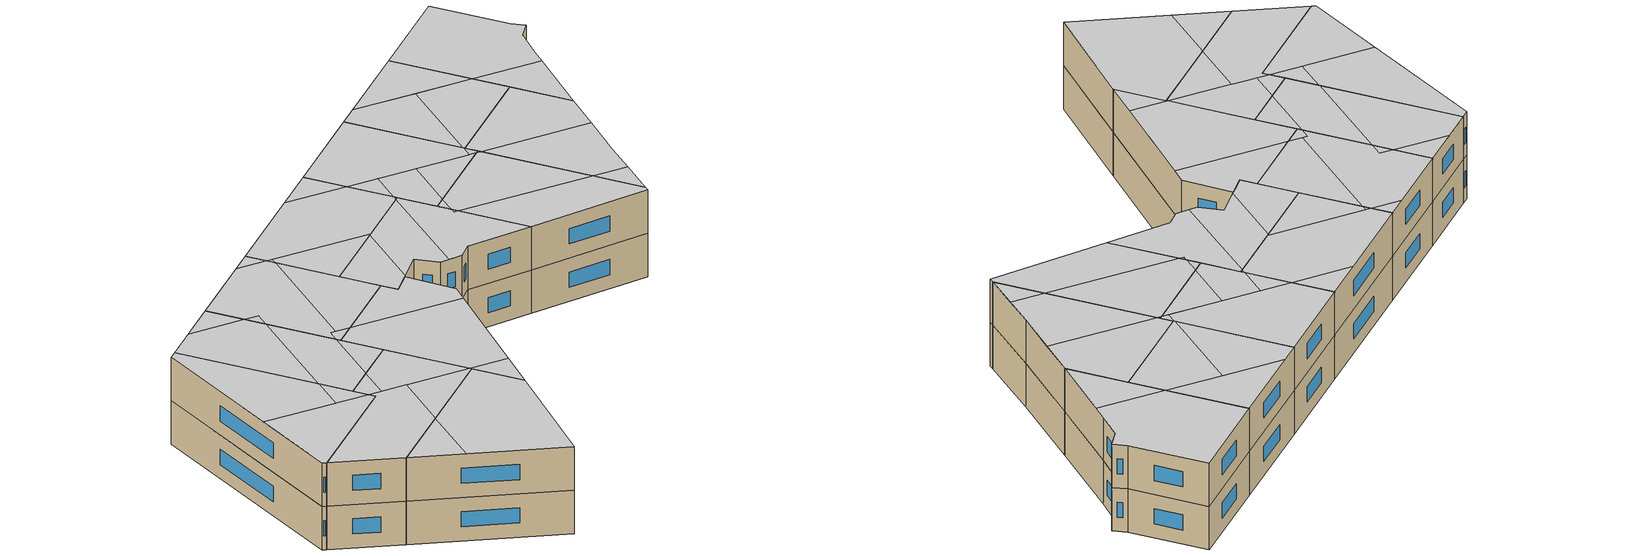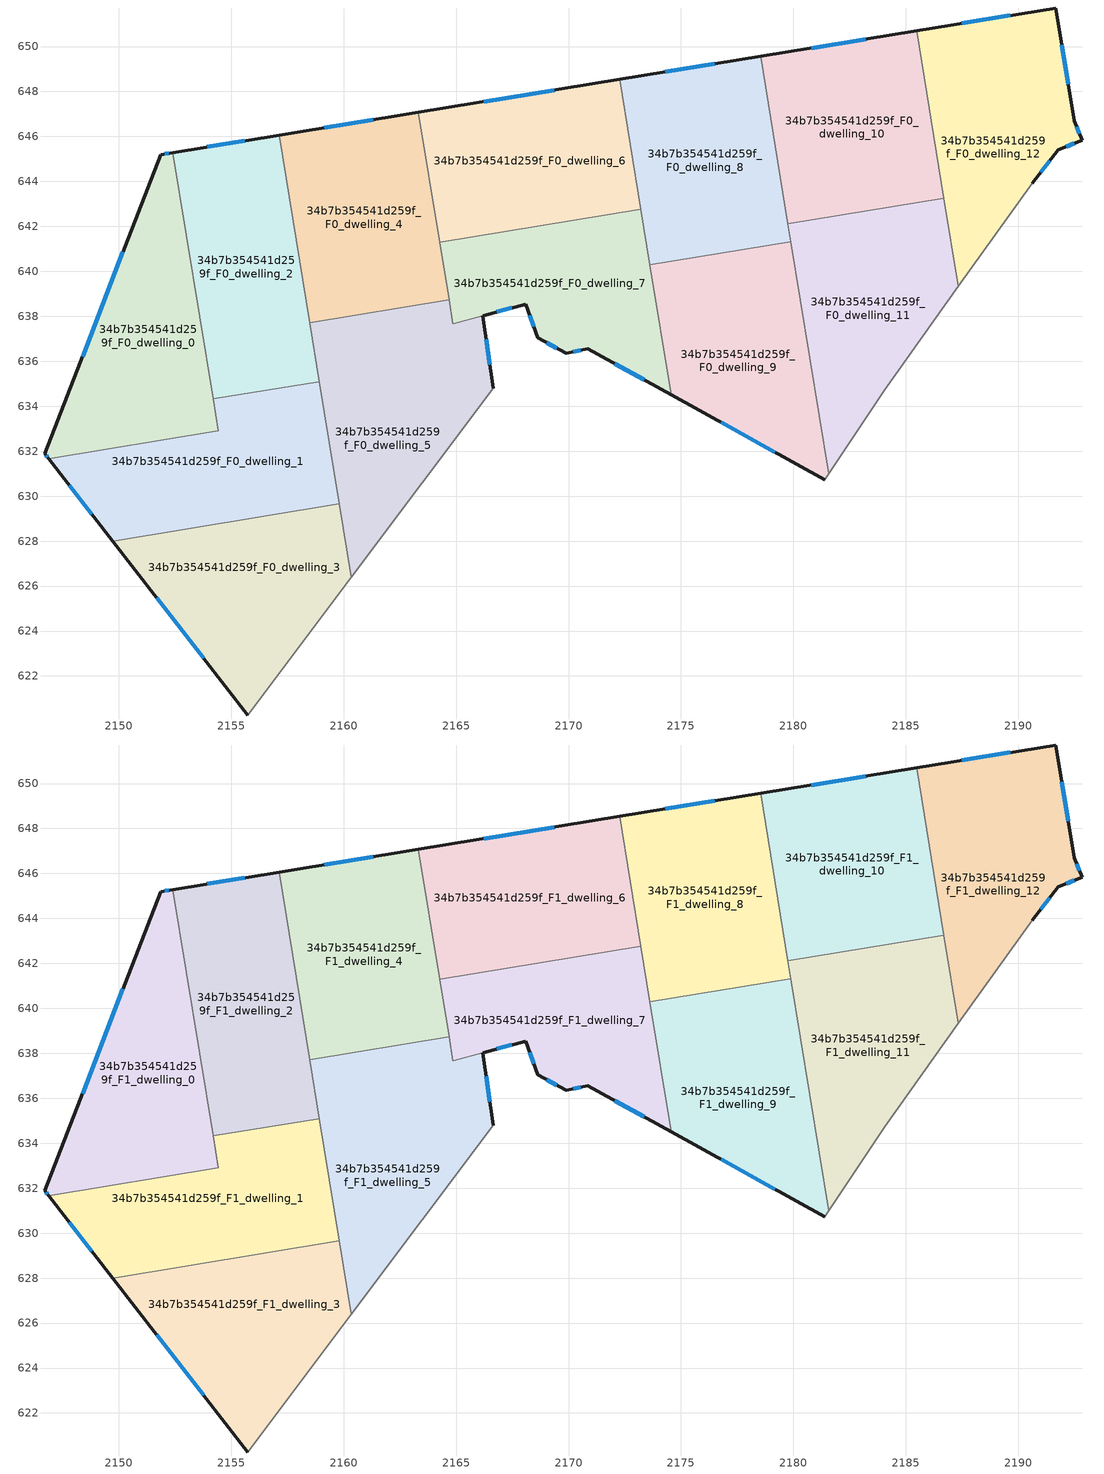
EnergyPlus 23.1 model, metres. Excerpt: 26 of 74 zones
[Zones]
34b7b354541d259f_F0_dwelling_0
 floor ground (EU_floor_Construction): 2152.41,645.29 2154.43,632.91 2146.87,631.67 2146.71,631.88 2151.85,645.2 z0
 wall outside (EU_wall_Construction): 2152.41,645.29 2151.85,645.2 2146.71,631.88 2146.87,631.67 z0:3
 wall to 34b7b354541d259f_F0_dwelling_1 (EU_wall_Construction): 2146.87,631.67 2154.43,632.91 2154.2,634.32 z0:3
 wall to 34b7b354541d259f_F0_dwelling_2 (EU_wall_Construction): 2154.2,634.32 2152.41,645.29 z0:3
 window (EU_Window_Construction): 2152.23,645.26 2152.03,645.22 / 2146.76,631.81 2146.82,631.74 / 2150.18,640.86 2148.38,636.21 z0.98:2.02
34b7b354541d259f_F0_dwelling_1
 floor ground (EU_floor_Construction): 2158.92,635.09 2159.81,629.65 2149.72,628 2146.87,631.67 2154.43,632.91 2154.2,634.32 z0
 wall outside (EU_wall_Construction): 2146.87,631.67 2149.72,628 z0:3
 wall to 34b7b354541d259f_F0_dwelling_2 (EU_wall_Construction): 2158.92,635.09 2154.2,634.32 z0:3
 wall to 34b7b354541d259f_F0_dwelling_3 (EU_wall_Construction): 2149.72,628 2159.81,629.65 z0:3
 wall to 34b7b354541d259f_F0_dwelling_5 (EU_wall_Construction): 2159.81,629.65 2158.92,635.09 z0:3
 window (EU_Window_Construction): 2147.8,630.48 2148.8,629.2 z0.98:2.02
34b7b354541d259f_F0_dwelling_10
 floor ground (EU_floor_Construction): 2185.48,650.7 2186.7,643.25 2179.76,642.11 2178.54,649.56 z0
 wall outside (EU_wall_Construction): 2185.48,650.7 2178.54,649.56 z0:3
 wall to 34b7b354541d259f_F0_dwelling_11 (EU_wall_Construction): 2179.76,642.11 2186.7,643.25 z0:3
 wall to 34b7b354541d259f_F0_dwelling_12 (EU_wall_Construction): 2186.7,643.25 2185.48,650.7 z0:3
 wall to 34b7b354541d259f_F0_dwelling_8 (EU_wall_Construction): 2178.54,649.56 2179.76,642.11 z0:3
 window (EU_Window_Construction): 2183.22,650.33 2180.8,649.93 z0.98:2.02
34b7b354541d259f_F0_dwelling_11
 floor ground (EU_floor_Construction): 2186.7,643.25 2187.34,639.33 2184.06,634.73 2181.58,631 2179.76,642.11 z0
 wall adiabatic (EU_wall_Construction): 2181.58,631 2184.06,634.73 2187.34,639.33 z0:3
 wall to 34b7b354541d259f_F0_dwelling_9 (EU_wall_Construction): 2179.89,641.32 2181.58,631 z0:3
 wall to 34b7b354541d259f_F0_dwelling_12 (EU_wall_Construction): 2187.34,639.33 2186.7,643.25 z0:3
 wall to 34b7b354541d259f_F0_dwelling_8 (EU_wall_Construction): 2179.76,642.11 2179.89,641.32 z0:3
34b7b354541d259f_F0_dwelling_12
 floor ground (EU_floor_Construction): 2191.67,651.71 2192.49,646.7 2192.84,645.83 2191.79,645.41 2190.62,643.92 2187.34,639.33 2185.48,650.7 z0
 wall outside (EU_wall_Construction): 2190.62,643.92 2191.79,645.41 2192.84,645.83 2192.49,646.7 2191.67,651.71 2185.48,650.7 z0:3
 wall adiabatic (EU_wall_Construction): 2187.34,639.33 2190.62,643.92 z0:3
 window (EU_Window_Construction): 2192.13,645.55 2192.5,645.7 / 2191,644.41 2191.41,644.93 / 2189.66,651.38 2187.49,651.03 / 2192.23,648.33 2191.94,650.08 / 2192.73,646.12 2192.61,646.42 z0.98:2.02
34b7b354541d259f_F0_dwelling_2
 floor ground (EU_floor_Construction): 2157.12,646.06 2158.92,635.09 2154.2,634.32 2152.41,645.29 z0
 wall outside (EU_wall_Construction): 2157.12,646.06 2152.41,645.29 z0:3
 wall to 34b7b354541d259f_F0_dwelling_4 (EU_wall_Construction): 2158.49,637.72 2157.12,646.06 z0:3
 wall to 34b7b354541d259f_F0_dwelling_5 (EU_wall_Construction): 2158.92,635.09 2158.49,637.71 z0:3
 window (EU_Window_Construction): 2155.59,645.81 2153.94,645.54 z0.98:2.02
34b7b354541d259f_F0_dwelling_3
 floor ground (EU_floor_Construction): 2159.81,629.65 2160.34,626.4 2155.74,620.26 2149.72,628 z0
 wall outside (EU_wall_Construction): 2149.72,628 2155.74,620.26 z0:3
 wall adiabatic (EU_wall_Construction): 2155.74,620.26 2160.34,626.4 z0:3
 wall to 34b7b354541d259f_F0_dwelling_5 (EU_wall_Construction): 2160.34,626.4 2159.81,629.65 z0:3
 window (EU_Window_Construction): 2151.68,625.49 2153.78,622.78 z0.98:2.02
34b7b354541d259f_F0_dwelling_4
 floor ground (EU_floor_Construction): 2163.32,647.07 2164.69,638.73 2158.49,637.71 2157.12,646.06 z0
 wall outside (EU_wall_Construction): 2163.32,647.07 2157.12,646.06 z0:3
 wall to 34b7b354541d259f_F0_dwelling_5 (EU_wall_Construction): 2158.49,637.71 2164.69,638.73 z0:3
 wall to 34b7b354541d259f_F0_dwelling_6 (EU_wall_Construction): 2164.27,641.29 2163.32,647.07 z0:3
 wall to 34b7b354541d259f_F0_dwelling_7 (EU_wall_Construction): 2164.69,638.73 2164.27,641.29 z0:3
 window (EU_Window_Construction): 2161.31,646.74 2159.14,646.39 z0.98:2.02
34b7b354541d259f_F0_dwelling_5
 floor ground (EU_floor_Construction): 2166.19,638.03 2166.64,634.79 2160.34,626.4 2158.49,637.71 2164.69,638.73 2164.86,637.66 z0
 wall outside (EU_wall_Construction): 2166.64,634.79 2166.19,638.03 z0:3
 wall to 34b7b354541d259f_F0_dwelling_7 (EU_wall_Construction): 2166.19,638.03 2164.86,637.66 / 2164.86,637.67 2164.69,638.73 z0:3
 wall adiabatic (EU_wall_Construction): 2160.34,626.4 2166.64,634.79 z0:3
 window (EU_Window_Construction): 2166.5,635.85 2166.34,636.97 z0.98:2.02
34b7b354541d259f_F0_dwelling_6
 floor ground (EU_floor_Construction): 2172.27,648.54 2173.22,642.76 2164.27,641.29 2163.32,647.07 z0
 wall outside (EU_wall_Construction): 2172.27,648.54 2163.32,647.07 z0:3
 wall to 34b7b354541d259f_F0_dwelling_7 (EU_wall_Construction): 2164.27,641.29 2173.22,642.76 z0:3
 wall to 34b7b354541d259f_F0_dwelling_8 (EU_wall_Construction): 2173.22,642.76 2172.27,648.54 z0:3
 window (EU_Window_Construction): 2169.36,648.06 2166.23,647.55 z0.98:2.02
34b7b354541d259f_F0_dwelling_7
 floor ground (EU_floor_Construction): 2173.22,642.76 2174.57,634.51 2170.85,636.57 2169.89,636.36 2168.63,637.04 2168.1,638.54 2164.86,637.66 2164.27,641.29 z0
 wall outside (EU_wall_Construction): 2166.2,638.03 2168.1,638.54 2168.63,637.04 2169.89,636.36 2170.85,636.57 2174.57,634.51 z0:3
 wall to 34b7b354541d259f_F0_dwelling_9 (EU_wall_Construction): 2174.57,634.51 2173.62,640.29 z0:3
 wall to 34b7b354541d259f_F0_dwelling_8 (EU_wall_Construction): 2173.62,640.29 2173.22,642.76 z0:3
 window (EU_Window_Construction): 2172.06,635.9 2173.36,635.18 / 2170.2,636.42 2170.54,636.5 / 2169.04,636.82 2169.48,636.58 / 2168.27,638.06 2168.46,637.53 / 2166.82,638.19 2167.48,638.38 z0.98:2.02
34b7b354541d259f_F0_dwelling_8
 floor ground (EU_floor_Construction): 2178.54,649.56 2179.89,641.32 2173.62,640.29 2172.27,648.54 z0
 wall outside (EU_wall_Construction): 2178.54,649.56 2172.27,648.54 z0:3
 wall to 34b7b354541d259f_F0_dwelling_9 (EU_wall_Construction): 2173.62,640.29 2179.89,641.32 z0:3
 window (EU_Window_Construction): 2176.5,649.23 2174.31,648.87 z0.98:2.02
34b7b354541d259f_F0_dwelling_9
 floor ground (EU_floor_Construction): 2179.89,641.32 2181.58,631 2181.4,630.72 2174.57,634.51 2173.62,640.29 z0
 wall outside (EU_wall_Construction): 2174.57,634.51 2181.4,630.72 z0:3
 wall adiabatic (EU_wall_Construction): 2181.4,630.72 2181.58,631 z0:3
 window (EU_Window_Construction): 2176.79,633.28 2179.18,631.96 z0.98:2.02
34b7b354541d259f_F1_dwelling_0
 floor to 34b7b354541d259f_F0_dwelling_0 (EU_floor_Construction): 2152.41,645.29 2154.43,632.91 2146.87,631.67 2146.71,631.88 2151.85,645.2 z3
 wall outside (EU_wall_Construction): 2152.41,645.29 2151.85,645.2 2146.71,631.88 2146.87,631.67 z3:6
 wall to 34b7b354541d259f_F1_dwelling_1 (EU_wall_Construction): 2146.87,631.67 2154.43,632.91 2154.2,634.32 z3:6
 wall to 34b7b354541d259f_F1_dwelling_2 (EU_wall_Construction): 2154.2,634.32 2152.41,645.29 z3:6
 window (EU_Window_Construction): 2152.23,645.26 2152.03,645.22 / 2146.76,631.81 2146.82,631.74 / 2150.18,640.86 2148.38,636.21 z3.98:5.02
 ceiling to 34b7b354541d259f_F2_dwelling_2 (EU_floor_Construction): 2152.6,634.51 2153.86,636.41 2152.41,645.29 2151.85,645.2 2148.72,637.07 z6
 ceiling to 34b7b354541d259f_F2_dwelling_0 (EU_floor_Construction): 2154.43,632.91 2154.36,633.35 2148.72,637.07 2146.71,631.88 2146.87,631.67 z6
 ceiling to 34b7b354541d259f_F2_dwelling_4 (EU_floor_Construction): 2154.36,633.35 2153.86,636.41 2152.6,634.51 z6
34b7b354541d259f_F1_dwelling_1
 floor to 34b7b354541d259f_F0_dwelling_1 (EU_floor_Construction): 2158.92,635.09 2159.81,629.65 2149.72,628 2146.87,631.67 2154.43,632.91 2154.2,634.32 z3
 wall outside (EU_wall_Construction): 2146.87,631.67 2149.72,628 z3:6
 wall to 34b7b354541d259f_F1_dwelling_2 (EU_wall_Construction): 2158.92,635.09 2154.2,634.32 z3:6
 wall to 34b7b354541d259f_F1_dwelling_3 (EU_wall_Construction): 2149.72,628 2159.81,629.65 z3:6
 wall to 34b7b354541d259f_F1_dwelling_5 (EU_wall_Construction): 2159.81,629.65 2158.92,635.09 z3:6
 window (EU_Window_Construction): 2147.8,630.48 2148.8,629.2 z3.98:5.02
 ceiling to 34b7b354541d259f_F2_dwelling_0 (EU_floor_Construction): 2154.21,628.74 2156.38,632.02 2154.36,633.35 2154.43,632.91 2146.87,631.67 2149.72,628 z6
 ceiling to 34b7b354541d259f_F2_dwelling_3 (EU_floor_Construction): 2159.79,629.77 2158.92,635.09 2156.22,634.65 2155.06,632.89 z6
 ceiling to 34b7b354541d259f_F2_dwelling_1 (EU_floor_Construction): 2159.81,629.65 2159.79,629.77 2156.38,632.02 2154.21,628.74 z6
 ceiling adiabatic (EU_roof_Construction): 2155.06,632.89 2156.22,634.65 2154.2,634.32 2154.36,633.35 z6
34b7b354541d259f_F1_dwelling_10
 floor to 34b7b354541d259f_F0_dwelling_10 (EU_floor_Construction): 2185.48,650.7 2186.7,643.25 2179.76,642.11 2178.54,649.56 z3
 wall outside (EU_wall_Construction): 2185.48,650.7 2178.54,649.56 z3:6
 wall to 34b7b354541d259f_F1_dwelling_11 (EU_wall_Construction): 2179.76,642.11 2186.7,643.25 z3:6
 wall to 34b7b354541d259f_F1_dwelling_12 (EU_wall_Construction): 2186.7,643.25 2185.48,650.7 z3:6
 wall to 34b7b354541d259f_F1_dwelling_8 (EU_wall_Construction): 2178.54,649.56 2179.76,642.11 z3:6
 window (EU_Window_Construction): 2183.22,650.33 2180.8,649.93 z3.98:5.02
 ceiling to 34b7b354541d259f_F2_dwelling_10 (EU_floor_Construction): 2186.7,643.25 2186.32,645.55 2183.28,647.56 2179.75,642.2 2179.76,642.11 z6
 ceiling to 34b7b354541d259f_F2_dwelling_9 (EU_floor_Construction): 2179.75,642.2 2183.28,647.56 2179.9,649.79 2178.54,649.56 z6
 ceiling to 34b7b354541d259f_F2_dwelling_11 (EU_floor_Construction): 2186.32,645.55 2185.48,650.7 2179.9,649.79 z6
34b7b354541d259f_F1_dwelling_11
 floor to 34b7b354541d259f_F0_dwelling_11 (EU_floor_Construction): 2186.7,643.25 2187.34,639.33 2184.06,634.73 2181.58,631 2179.76,642.11 z3
 wall adiabatic (EU_wall_Construction): 2181.58,631 2184.06,634.73 2187.34,639.33 z3:6
 wall to 34b7b354541d259f_F1_dwelling_9 (EU_wall_Construction): 2179.89,641.32 2181.58,631 z3:6
 wall to 34b7b354541d259f_F1_dwelling_12 (EU_wall_Construction): 2187.34,639.33 2186.7,643.25 z3:6
 wall to 34b7b354541d259f_F1_dwelling_8 (EU_wall_Construction): 2179.76,642.11 2179.89,641.32 z3:6
 ceiling to 34b7b354541d259f_F2_dwelling_8 (EU_floor_Construction): 2184.06,634.73 2185.83,637.22 2179.92,641.12 2181.05,634.22 2182.91,633 z6
 ceiling to 34b7b354541d259f_F2_dwelling_10 (EU_floor_Construction): 2185.83,637.22 2187.34,639.33 2186.7,643.25 2179.76,642.11 2179.92,641.12 z6
 ceiling to 34b7b354541d259f_F2_dwelling_7 (EU_floor_Construction): 2181.58,631 2182.91,633 2181.05,634.22 z6
34b7b354541d259f_F1_dwelling_12
 floor to 34b7b354541d259f_F0_dwelling_12 (EU_floor_Construction): 2191.67,651.71 2192.49,646.7 2192.84,645.83 2191.79,645.41 2190.62,643.92 2187.34,639.33 2185.48,650.7 z3
 wall outside (EU_wall_Construction): 2190.62,643.92 2191.79,645.41 2192.84,645.83 2192.49,646.7 2191.67,651.71 2185.48,650.7 z3:6
 wall adiabatic (EU_wall_Construction): 2187.34,639.33 2190.62,643.92 z3:6
 window (EU_Window_Construction): 2192.13,645.55 2192.5,645.7 / 2191,644.41 2191.41,644.93 / 2189.66,651.38 2187.49,651.03 / 2192.23,648.33 2191.94,650.08 / 2192.73,646.12 2192.61,646.42 z3.98:5.02
 ceiling to 34b7b354541d259f_F2_dwelling_11 (EU_floor_Construction): 2190.62,643.92 2191.79,645.41 2192.84,645.83 2192.49,646.7 2191.67,651.71 2185.48,650.7 2186.32,645.55 2190.04,643.1 z6
 ceiling to 34b7b354541d259f_F2_dwelling_10 (EU_floor_Construction): 2187.34,639.33 2190.04,643.1 2186.32,645.55 z6
34b7b354541d259f_F1_dwelling_2
 floor to 34b7b354541d259f_F0_dwelling_2 (EU_floor_Construction): 2157.12,646.06 2158.92,635.09 2154.2,634.32 2152.41,645.29 z3
 wall outside (EU_wall_Construction): 2157.12,646.06 2152.41,645.29 z3:6
 wall to 34b7b354541d259f_F1_dwelling_4 (EU_wall_Construction): 2158.49,637.72 2157.12,646.06 z3:6
 wall to 34b7b354541d259f_F1_dwelling_5 (EU_wall_Construction): 2158.92,635.09 2158.49,637.71 z3:6
 window (EU_Window_Construction): 2155.59,645.81 2153.94,645.54 z3.98:5.02
 ceiling adiabatic (EU_roof_Construction): 2156.22,634.65 2158.44,638.02 2157.74,642.3 2153.86,636.41 2154.2,634.32 z6
 ceiling to 34b7b354541d259f_F2_dwelling_2 (EU_floor_Construction): 2153.86,636.41 2157.74,642.3 2157.52,643.64 2154.5,645.63 2152.41,645.29 z6
 ceiling to 34b7b354541d259f_F2_dwelling_4 (EU_floor_Construction): 2157.52,643.64 2157.12,646.06 2154.5,645.63 z6
 ceiling to 34b7b354541d259f_F2_dwelling_3 (EU_floor_Construction): 2158.92,635.09 2158.44,638.02 2156.22,634.65 z6
34b7b354541d259f_F1_dwelling_3
 floor to 34b7b354541d259f_F0_dwelling_3 (EU_floor_Construction): 2159.81,629.65 2160.34,626.4 2155.74,620.26 2149.72,628 z3
 wall outside (EU_wall_Construction): 2149.72,628 2155.74,620.26 z3:6
 wall adiabatic (EU_wall_Construction): 2155.74,620.26 2160.34,626.4 z3:6
 wall to 34b7b354541d259f_F1_dwelling_5 (EU_wall_Construction): 2160.34,626.4 2159.81,629.65 z3:6
 window (EU_Window_Construction): 2151.68,625.49 2153.78,622.78 z3.98:5.02
 ceiling to 34b7b354541d259f_F2_dwelling_1 (EU_floor_Construction): 2155.74,620.26 2160.34,626.4 2159.81,629.65 2154.21,628.74 2151.89,625.22 z6
 ceiling to 34b7b354541d259f_F2_dwelling_0 (EU_floor_Construction): 2151.89,625.22 2154.21,628.74 2149.72,628 z6
34b7b354541d259f_F1_dwelling_4
 floor to 34b7b354541d259f_F0_dwelling_4 (EU_floor_Construction): 2163.32,647.07 2164.69,638.73 2158.49,637.71 2157.12,646.06 z3
 wall outside (EU_wall_Construction): 2163.32,647.07 2157.12,646.06 z3:6
 wall to 34b7b354541d259f_F1_dwelling_5 (EU_wall_Construction): 2158.49,637.71 2164.69,638.73 z3:6
 wall to 34b7b354541d259f_F1_dwelling_6 (EU_wall_Construction): 2164.27,641.29 2163.32,647.07 z3:6
 wall to 34b7b354541d259f_F1_dwelling_7 (EU_wall_Construction): 2164.69,638.73 2164.27,641.29 z3:6
 window (EU_Window_Construction): 2161.31,646.74 2159.14,646.39 z3.98:5.02
 ceiling to 34b7b354541d259f_F2_dwelling_5 (EU_floor_Construction): 2164.69,638.73 2163.62,645.22 2159.16,638.44 2159.91,637.95 z6
 ceiling to 34b7b354541d259f_F2_dwelling_4 (EU_floor_Construction): 2159.16,638.44 2163.62,645.22 2163.53,645.77 2161.91,646.84 2157.12,646.06 2157.52,643.64 2158.29,643.13 2157.74,642.3 2158.44,638.02 2158.85,638.64 z6
 ceiling to 34b7b354541d259f_F2_dwelling_6 (EU_floor_Construction): 2163.53,645.77 2163.32,647.07 2161.91,646.84 z6
 ceiling to 34b7b354541d259f_F2_dwelling_3 (EU_floor_Construction): 2159.91,637.95 2158.85,638.64 2158.44,638.02 2158.49,637.71 z6
 ceiling to 34b7b354541d259f_F2_dwelling_2 (EU_floor_Construction): 2157.74,642.3 2158.29,643.13 2157.52,643.64 z6
34b7b354541d259f_F1_dwelling_5
 floor to 34b7b354541d259f_F0_dwelling_5 (EU_floor_Construction): 2166.19,638.03 2166.64,634.79 2160.34,626.4 2158.49,637.71 2164.69,638.73 2164.86,637.66 z3
 wall outside (EU_wall_Construction): 2166.64,634.79 2166.19,638.03 z3:6
 wall to 34b7b354541d259f_F1_dwelling_7 (EU_wall_Construction): 2166.19,638.03 2164.86,637.66 / 2164.86,637.67 2164.69,638.73 z3:6
 wall adiabatic (EU_wall_Construction): 2160.34,626.4 2166.64,634.79 z3:6
 window (EU_Window_Construction): 2166.5,635.85 2166.34,636.97 z3.98:5.02
 ceiling to 34b7b354541d259f_F2_dwelling_3 (EU_floor_Construction): 2161.85,628.41 2166,633.93 2159.91,637.95 2158.49,637.71 2159.79,629.77 z6
 ceiling to 34b7b354541d259f_F2_dwelling_1 (EU_floor_Construction): 2160.34,626.4 2161.85,628.41 2159.79,629.77 2159.81,629.65 z6
 ceiling to 34b7b354541d259f_F2_dwelling_5 (EU_floor_Construction): 2166,633.93 2166.64,634.79 2166.19,638.03 2164.86,637.66 2164.69,638.73 2159.91,637.95 z6
34b7b354541d259f_F1_dwelling_6
 floor to 34b7b354541d259f_F0_dwelling_6 (EU_floor_Construction): 2172.27,648.54 2173.22,642.76 2164.27,641.29 2163.32,647.07 z3
 wall outside (EU_wall_Construction): 2172.27,648.54 2163.32,647.07 z3:6
 wall to 34b7b354541d259f_F1_dwelling_7 (EU_wall_Construction): 2164.27,641.29 2173.22,642.76 z3:6
 wall to 34b7b354541d259f_F1_dwelling_8 (EU_wall_Construction): 2173.22,642.76 2172.27,648.54 z3:6
 window (EU_Window_Construction): 2169.36,648.06 2166.23,647.55 z3.98:5.02
 ceiling to 34b7b354541d259f_F2_dwelling_6 (EU_floor_Construction): 2173.04,642.73 2173.18,642.96 2172.71,645.88 2169.39,648.07 2163.32,647.07 2163.53,645.77 2169.05,642.14 2169,642.07 z6
 ceiling to 34b7b354541d259f_F2_dwelling_7 (EU_floor_Construction): 2173.22,642.76 2173.18,642.96 2173.04,642.73 z6
 ceiling to 34b7b354541d259f_F2_dwelling_9 (EU_floor_Construction): 2172.71,645.88 2172.27,648.54 2169.39,648.07 z6
 ceiling to 34b7b354541d259f_F2_dwelling_5 (EU_floor_Construction): 2169,642.07 2169.05,642.14 2163.85,645.56 2163.62,645.22 2164.27,641.29 z6
 ceiling to 34b7b354541d259f_F2_dwelling_4 (EU_floor_Construction): 2163.62,645.22 2163.85,645.56 2163.53,645.77 z6
34b7b354541d259f_F1_dwelling_7
 floor to 34b7b354541d259f_F0_dwelling_7 (EU_floor_Construction): 2173.22,642.76 2174.57,634.51 2170.85,636.57 2169.89,636.36 2168.63,637.04 2168.1,638.54 2164.86,637.66 2164.27,641.29 z3
 wall outside (EU_wall_Construction): 2166.2,638.03 2168.1,638.54 2168.63,637.04 2169.89,636.36 2170.85,636.57 2174.57,634.51 z3:6
 wall to 34b7b354541d259f_F1_dwelling_9 (EU_wall_Construction): 2174.57,634.51 2173.62,640.29 z3:6
 wall to 34b7b354541d259f_F1_dwelling_8 (EU_wall_Construction): 2173.62,640.29 2173.22,642.76 z3:6
 window (EU_Window_Construction): 2172.06,635.9 2173.36,635.18 / 2170.2,636.42 2170.54,636.5 / 2169.04,636.82 2169.48,636.58 / 2168.27,638.06 2168.46,637.53 / 2166.82,638.19 2167.48,638.38 z3.98:5.02
 ceiling to 34b7b354541d259f_F2_dwelling_7 (EU_floor_Construction): 2174.57,634.51 2173.84,638.98 2173.59,639.14 2173.77,639.41 2173.22,642.76 2173.04,642.73 2169.11,636.78 2169.89,636.36 2170.85,636.57 z6
 ceiling to 34b7b354541d259f_F2_dwelling_6 (EU_floor_Construction): 2169.11,636.78 2173.04,642.73 2169,642.07 2166.36,638.07 2168.1,638.54 2168.63,637.04 z6
 ceiling to 34b7b354541d259f_F2_dwelling_8 (EU_floor_Construction): 2173.84,638.98 2173.77,639.41 2173.59,639.14 z6
 ceiling to 34b7b354541d259f_F2_dwelling_5 (EU_floor_Construction): 2166.36,638.07 2169,642.07 2164.27,641.29 2164.86,637.67 z6
34b7b354541d259f_F1_dwelling_8
 floor to 34b7b354541d259f_F0_dwelling_8 (EU_floor_Construction): 2178.54,649.56 2179.89,641.32 2173.62,640.29 2172.27,648.54 z3
 wall outside (EU_wall_Construction): 2178.54,649.56 2172.27,648.54 z3:6
 wall to 34b7b354541d259f_F1_dwelling_9 (EU_wall_Construction): 2173.62,640.29 2179.89,641.32 z3:6
 window (EU_Window_Construction): 2176.5,649.23 2174.31,648.87 z3.98:5.02
 ceiling to 34b7b354541d259f_F2_dwelling_9 (EU_floor_Construction): 2179.3,641.53 2179.75,642.2 2178.54,649.56 2172.27,648.54 2172.71,645.88 z6
 ceiling to 34b7b354541d259f_F2_dwelling_7 (EU_floor_Construction): 2174.43,640.42 2176.42,643.43 2174.38,644.77 2173.18,642.96 2173.62,640.29 z6
 ceiling to 34b7b354541d259f_F2_dwelling_8 (EU_floor_Construction): 2179.67,641.28 2176.42,643.43 2174.43,640.42 z6
 ceiling to 34b7b354541d259f_F2_dwelling_6 (EU_floor_Construction): 2173.18,642.96 2174.38,644.77 2172.71,645.88 z6
 ceiling to 34b7b354541d259f_F2_dwelling_10 (EU_floor_Construction): 2179.89,641.32 2179.75,642.2 2179.3,641.53 2179.67,641.28 z6
34b7b354541d259f_F1_dwelling_9
 floor to 34b7b354541d259f_F0_dwelling_9 (EU_floor_Construction): 2179.89,641.32 2181.58,631 2181.4,630.72 2174.57,634.51 2173.62,640.29 z3
 wall outside (EU_wall_Construction): 2174.57,634.51 2181.4,630.72 z3:6
 wall adiabatic (EU_wall_Construction): 2181.4,630.72 2181.58,631 z3:6
 window (EU_Window_Construction): 2176.79,633.28 2179.18,631.96 z3.98:5.02
 ceiling to 34b7b354541d259f_F2_dwelling_8 (EU_floor_Construction): 2181.05,634.22 2179.92,641.12 2179.67,641.28 2174.43,640.42 2173.77,639.41 2173.84,638.98 z6
 ceiling to 34b7b354541d259f_F2_dwelling_7 (EU_floor_Construction): 2181.4,630.72 2181.58,631 2181.05,634.22 2173.84,638.98 2174.57,634.51 z6; 2173.77,639.41 2174.43,640.42 2173.62,640.29 z6
 ceiling to 34b7b354541d259f_F2_dwelling_10 (EU_floor_Construction): 2179.92,641.12 2179.89,641.32 2179.67,641.28 z6
[Building]
EU S2 Campaign: North Axis=0; Terrain=City; Solar Distribution=FullExterior
[Site:Location]
Bologna: Latitude=44.5; Longitude=11.25; Time Zone=1; Elevation=37
[SizingPeriod:WeatherFileDays]
AnnualSizingPeriod: Begin Month=1; Begin Day of Month=1; End Month=12; End Day of Month=31; Day of Week for Start Day=Monday; Use Weather File Daylight Saving Period=No; Use Weather File Rain and Snow Indicators=No
[MATERIAL]
EU_InternalMass_Material: Roughness=MediumRough; Thickness=0.1; Conductivity=1; Density=1800; Specific Heat=900; Thermal Absorptance=0.9; Solar Absorptance=0.7; Visible Absorptance=0.7
[MATERIAL:NOMASS] Roughness=MediumRough; Thermal Absorptance=0.9; Solar Absorptance=0.7; Visible Absorptance=0.7
Name | Thermal Resistance
EU_wall_NoMass | 0.905828
EU_roof_NoMass | 0.37593
EU_floor_NoMass | 0.67114
[WINDOWMATERIAL:SIMPLEGLAZINGSYSTEM]
EU_Window_SimpleGlazing: UFactor=4.52486; Solar Heat Gain Coefficient=0.85; Visible Transmittance=0.85
[CONSTRUCTION]
EU_wall_Construction: EU_wall_NoMass
EU_roof_Construction: EU_roof_NoMass
EU_floor_Construction: EU_floor_NoMass
EU_Window_Construction: EU_Window_SimpleGlazing
EU_InternalMass_Construction: EU_InternalMass_Material
[ZONE] Type=1; Multiplier=1; Ceiling Height=autocalculate; Floor Area=autocalculate; Part of Total Floor Area=Yes
Name | Volume
34b7b354541d259f_F0_dwelling_0; 34b7b354541d259f_F1_dwelling_0 | 159.339
34b7b354541d259f_F0_dwelling_1; 34b7b354541d259f_F1_dwelling_1 | 159.301
34b7b354541d259f_F0_dwelling_10; 34b7b354541d259f_F1_dwelling_10 | 159.314
34b7b354541d259f_F0_dwelling_11; 34b7b354541d259f_F1_dwelling_11 | 159.313
34b7b354541d259f_F0_dwelling_12; 34b7b354541d259f_F1_dwelling_12; 34b7b354541d259f_F0_dwelling_2; 34b7b354541d259f_F1_dwelling_2 | 159.315
34b7b354541d259f_F0_dwelling_3; 34b7b354541d259f_F1_dwelling_3; 34b7b354541d259f_F0_dwelling_6; 34b7b354541d259f_F1_dwelling_6 | 159.324
34b7b354541d259f_F0_dwelling_4; 34b7b354541d259f_F1_dwelling_4 | 159.322
34b7b354541d259f_F0_dwelling_5; 34b7b354541d259f_F1_dwelling_5 | 174.475
34b7b354541d259f_F0_dwelling_7; 34b7b354541d259f_F1_dwelling_7 | 144.168
34b7b354541d259f_F0_dwelling_8; 34b7b354541d259f_F1_dwelling_8 | 159.319
34b7b354541d259f_F0_dwelling_9; 34b7b354541d259f_F1_dwelling_9 | 159.33
[INTERNALMASS] Construction=EU_InternalMass_Construction
Name | Zone or ZoneList | Surface Area
34b7b354541d259f_F0_dwelling_0_EU_InternalMass | 34b7b354541d259f_F0_dwelling_0 | 53.1106
34b7b354541d259f_F0_dwelling_1_EU_InternalMass | 34b7b354541d259f_F0_dwelling_1 | 53.1007
34b7b354541d259f_F0_dwelling_2_EU_InternalMass | 34b7b354541d259f_F0_dwelling_2 | 53.1065
34b7b354541d259f_F0_dwelling_3_EU_InternalMass | 34b7b354541d259f_F0_dwelling_3 | 53.107
34b7b354541d259f_F0_dwelling_4_EU_InternalMass | 34b7b354541d259f_F0_dwelling_4 | 53.1049
34b7b354541d259f_F0_dwelling_5_EU_InternalMass | 34b7b354541d259f_F0_dwelling_5 | 58.1608
34b7b354541d259f_F0_dwelling_6_EU_InternalMass | 34b7b354541d259f_F0_dwelling_6 | 53.1078
34b7b354541d259f_F0_dwelling_7_EU_InternalMass | 34b7b354541d259f_F0_dwelling_7 | 48.0566
34b7b354541d259f_F0_dwelling_8_EU_InternalMass | 34b7b354541d259f_F0_dwelling_8 | 53.1057
34b7b354541d259f_F0_dwelling_9_EU_InternalMass | 34b7b354541d259f_F0_dwelling_9 | 53.1116
34b7b354541d259f_F0_dwelling_10_EU_InternalMass | 34b7b354541d259f_F0_dwelling_10 | 53.1068
34b7b354541d259f_F0_dwelling_11_EU_InternalMass | 34b7b354541d259f_F0_dwelling_11 | 53.1046
34b7b354541d259f_F0_dwelling_12_EU_InternalMass | 34b7b354541d259f_F0_dwelling_12 | 53.1054
34b7b354541d259f_F1_dwelling_0_EU_InternalMass | 34b7b354541d259f_F1_dwelling_0 | 53.1106
34b7b354541d259f_F1_dwelling_1_EU_InternalMass | 34b7b354541d259f_F1_dwelling_1 | 53.1007
34b7b354541d259f_F1_dwelling_2_EU_InternalMass | 34b7b354541d259f_F1_dwelling_2 | 53.1065
34b7b354541d259f_F1_dwelling_3_EU_InternalMass | 34b7b354541d259f_F1_dwelling_3 | 53.107
34b7b354541d259f_F1_dwelling_4_EU_InternalMass | 34b7b354541d259f_F1_dwelling_4 | 53.1049
34b7b354541d259f_F1_dwelling_5_EU_InternalMass | 34b7b354541d259f_F1_dwelling_5 | 58.1608
34b7b354541d259f_F1_dwelling_6_EU_InternalMass | 34b7b354541d259f_F1_dwelling_6 | 53.1078
34b7b354541d259f_F1_dwelling_7_EU_InternalMass | 34b7b354541d259f_F1_dwelling_7 | 48.0566
34b7b354541d259f_F1_dwelling_8_EU_InternalMass | 34b7b354541d259f_F1_dwelling_8 | 53.1057
34b7b354541d259f_F1_dwelling_9_EU_InternalMass | 34b7b354541d259f_F1_dwelling_9 | 53.1116
34b7b354541d259f_F1_dwelling_10_EU_InternalMass | 34b7b354541d259f_F1_dwelling_10 | 53.1068
34b7b354541d259f_F1_dwelling_11_EU_InternalMass | 34b7b354541d259f_F1_dwelling_11 | 53.1046
34b7b354541d259f_F1_dwelling_12_EU_InternalMass | 34b7b354541d259f_F1_dwelling_12 | 53.1054
[OTHEREQUIPMENT] Fuel Type=Electricity; Design Level Calculation Method=Watts/Area; Power per Zone Floor Area=1; Fraction Latent=0; Fraction Radiant=0; Fraction Lost=0; Carbon Dioxide Generation Rate=0; EndUse Subcategory=EU_Step8_InternalGains
Name | Zone or ZoneList or Space or SpaceList | Schedule
EU_Step8_InternalGain_34b7b354541d259f_F0_dwelling_0_f000 | 34b7b354541d259f_F0_dwelling_0 | EU_Step8_GainSchedule_34b7b354541d259f_F0_dwelling_0_f000
EU_Step8_InternalGain_34b7b354541d259f_F0_dwelling_1_f000 | 34b7b354541d259f_F0_dwelling_1 | EU_Step8_GainSchedule_34b7b354541d259f_F0_dwelling_1_f000
EU_Step8_InternalGain_34b7b354541d259f_F0_dwelling_2_f000 | 34b7b354541d259f_F0_dwelling_2 | EU_Step8_GainSchedule_34b7b354541d259f_F0_dwelling_2_f000
EU_Step8_InternalGain_34b7b354541d259f_F0_dwelling_3_f000 | 34b7b354541d259f_F0_dwelling_3 | EU_Step8_GainSchedule_34b7b354541d259f_F0_dwelling_3_f000
EU_Step8_InternalGain_34b7b354541d259f_F0_dwelling_4_f000 | 34b7b354541d259f_F0_dwelling_4 | EU_Step8_GainSchedule_34b7b354541d259f_F0_dwelling_4_f000
EU_Step8_InternalGain_34b7b354541d259f_F0_dwelling_5_f000 | 34b7b354541d259f_F0_dwelling_5 | EU_Step8_GainSchedule_34b7b354541d259f_F0_dwelling_5_f000
EU_Step8_InternalGain_34b7b354541d259f_F0_dwelling_6_f000 | 34b7b354541d259f_F0_dwelling_6 | EU_Step8_GainSchedule_34b7b354541d259f_F0_dwelling_6_f000
EU_Step8_InternalGain_34b7b354541d259f_F0_dwelling_7_f000 | 34b7b354541d259f_F0_dwelling_7 | EU_Step8_GainSchedule_34b7b354541d259f_F0_dwelling_7_f000
EU_Step8_InternalGain_34b7b354541d259f_F0_dwelling_8_f000 | 34b7b354541d259f_F0_dwelling_8 | EU_Step8_GainSchedule_34b7b354541d259f_F0_dwelling_8_f000
EU_Step8_InternalGain_34b7b354541d259f_F0_dwelling_9_f000 | 34b7b354541d259f_F0_dwelling_9 | EU_Step8_GainSchedule_34b7b354541d259f_F0_dwelling_9_f000
EU_Step8_InternalGain_34b7b354541d259f_F0_dwelling_10_f000 | 34b7b354541d259f_F0_dwelling_10 | EU_Step8_GainSchedule_34b7b354541d259f_F0_dwelling_10_f000
EU_Step8_InternalGain_34b7b354541d259f_F0_dwelling_11_f000 | 34b7b354541d259f_F0_dwelling_11 | EU_Step8_GainSchedule_34b7b354541d259f_F0_dwelling_11_f000
EU_Step8_InternalGain_34b7b354541d259f_F0_dwelling_12_f000 | 34b7b354541d259f_F0_dwelling_12 | EU_Step8_GainSchedule_34b7b354541d259f_F0_dwelling_12_f000
EU_Step8_InternalGain_34b7b354541d259f_F1_dwelling_0_f000 | 34b7b354541d259f_F1_dwelling_0 | EU_Step8_GainSchedule_34b7b354541d259f_F1_dwelling_0_f000
EU_Step8_InternalGain_34b7b354541d259f_F1_dwelling_1_f000 | 34b7b354541d259f_F1_dwelling_1 | EU_Step8_GainSchedule_34b7b354541d259f_F1_dwelling_1_f000
EU_Step8_InternalGain_34b7b354541d259f_F1_dwelling_2_f000 | 34b7b354541d259f_F1_dwelling_2 | EU_Step8_GainSchedule_34b7b354541d259f_F1_dwelling_2_f000
EU_Step8_InternalGain_34b7b354541d259f_F1_dwelling_3_f000 | 34b7b354541d259f_F1_dwelling_3 | EU_Step8_GainSchedule_34b7b354541d259f_F1_dwelling_3_f000
EU_Step8_InternalGain_34b7b354541d259f_F1_dwelling_4_f000 | 34b7b354541d259f_F1_dwelling_4 | EU_Step8_GainSchedule_34b7b354541d259f_F1_dwelling_4_f000
EU_Step8_InternalGain_34b7b354541d259f_F1_dwelling_5_f000 | 34b7b354541d259f_F1_dwelling_5 | EU_Step8_GainSchedule_34b7b354541d259f_F1_dwelling_5_f000
EU_Step8_InternalGain_34b7b354541d259f_F1_dwelling_6_f000 | 34b7b354541d259f_F1_dwelling_6 | EU_Step8_GainSchedule_34b7b354541d259f_F1_dwelling_6_f000
EU_Step8_InternalGain_34b7b354541d259f_F1_dwelling_7_f000 | 34b7b354541d259f_F1_dwelling_7 | EU_Step8_GainSchedule_34b7b354541d259f_F1_dwelling_7_f000
EU_Step8_InternalGain_34b7b354541d259f_F1_dwelling_8_f000 | 34b7b354541d259f_F1_dwelling_8 | EU_Step8_GainSchedule_34b7b354541d259f_F1_dwelling_8_f000
EU_Step8_InternalGain_34b7b354541d259f_F1_dwelling_9_f000 | 34b7b354541d259f_F1_dwelling_9 | EU_Step8_GainSchedule_34b7b354541d259f_F1_dwelling_9_f000
EU_Step8_InternalGain_34b7b354541d259f_F1_dwelling_10_f000 | 34b7b354541d259f_F1_dwelling_10 | EU_Step8_GainSchedule_34b7b354541d259f_F1_dwelling_10_f000
EU_Step8_InternalGain_34b7b354541d259f_F1_dwelling_11_f000 | 34b7b354541d259f_F1_dwelling_11 | EU_Step8_GainSchedule_34b7b354541d259f_F1_dwelling_11_f000
EU_Step8_InternalGain_34b7b354541d259f_F1_dwelling_12_f000 | 34b7b354541d259f_F1_dwelling_12 | EU_Step8_GainSchedule_34b7b354541d259f_F1_dwelling_12_f000
[ZONEVENTILATION:DESIGNFLOWRATE] Schedule=EU_AlwaysOn; Design Flow Rate Calculation Method=AirChanges/Hour; Air Changes per Hour=0.73129; Ventilation Type=Natural; Fan Pressure Rise=0; Fan Total Efficiency=1; Constant Term Coefficient=1; Temperature Term Coefficient=0; Velocity Term Coefficient=0; Velocity Squared Term Coefficient=0; Minimum Indoor Temperature=-100; Maximum Indoor Temperature=100; Delta Temperature=-100; Minimum Outdoor Temperature=-100; Maximum Outdoor Temperature=100; Maximum Wind Speed=40
Name | Zone or ZoneList or Space or SpaceList
EU_ConstantAir_34b7b354541d259f_F0_dwelling_0 | 34b7b354541d259f_F0_dwelling_0
EU_ConstantAir_34b7b354541d259f_F0_dwelling_1 | 34b7b354541d259f_F0_dwelling_1
EU_ConstantAir_34b7b354541d259f_F0_dwelling_2 | 34b7b354541d259f_F0_dwelling_2
EU_ConstantAir_34b7b354541d259f_F0_dwelling_3 | 34b7b354541d259f_F0_dwelling_3
EU_ConstantAir_34b7b354541d259f_F0_dwelling_4 | 34b7b354541d259f_F0_dwelling_4
EU_ConstantAir_34b7b354541d259f_F0_dwelling_5 | 34b7b354541d259f_F0_dwelling_5
EU_ConstantAir_34b7b354541d259f_F0_dwelling_6 | 34b7b354541d259f_F0_dwelling_6
EU_ConstantAir_34b7b354541d259f_F0_dwelling_7 | 34b7b354541d259f_F0_dwelling_7
EU_ConstantAir_34b7b354541d259f_F0_dwelling_8 | 34b7b354541d259f_F0_dwelling_8
EU_ConstantAir_34b7b354541d259f_F0_dwelling_9 | 34b7b354541d259f_F0_dwelling_9
EU_ConstantAir_34b7b354541d259f_F0_dwelling_10 | 34b7b354541d259f_F0_dwelling_10
EU_ConstantAir_34b7b354541d259f_F0_dwelling_11 | 34b7b354541d259f_F0_dwelling_11
EU_ConstantAir_34b7b354541d259f_F0_dwelling_12 | 34b7b354541d259f_F0_dwelling_12
EU_ConstantAir_34b7b354541d259f_F1_dwelling_0 | 34b7b354541d259f_F1_dwelling_0
EU_ConstantAir_34b7b354541d259f_F1_dwelling_1 | 34b7b354541d259f_F1_dwelling_1
EU_ConstantAir_34b7b354541d259f_F1_dwelling_2 | 34b7b354541d259f_F1_dwelling_2
EU_ConstantAir_34b7b354541d259f_F1_dwelling_3 | 34b7b354541d259f_F1_dwelling_3
EU_ConstantAir_34b7b354541d259f_F1_dwelling_4 | 34b7b354541d259f_F1_dwelling_4
EU_ConstantAir_34b7b354541d259f_F1_dwelling_5 | 34b7b354541d259f_F1_dwelling_5
EU_ConstantAir_34b7b354541d259f_F1_dwelling_6 | 34b7b354541d259f_F1_dwelling_6
EU_ConstantAir_34b7b354541d259f_F1_dwelling_7 | 34b7b354541d259f_F1_dwelling_7
EU_ConstantAir_34b7b354541d259f_F1_dwelling_8 | 34b7b354541d259f_F1_dwelling_8
EU_ConstantAir_34b7b354541d259f_F1_dwelling_9 | 34b7b354541d259f_F1_dwelling_9
EU_ConstantAir_34b7b354541d259f_F1_dwelling_10 | 34b7b354541d259f_F1_dwelling_10
EU_ConstantAir_34b7b354541d259f_F1_dwelling_11 | 34b7b354541d259f_F1_dwelling_11
EU_ConstantAir_34b7b354541d259f_F1_dwelling_12 | 34b7b354541d259f_F1_dwelling_12
[HVACTEMPLATE:THERMOSTAT] Constant Heating Setpoint=20; Constant Cooling Setpoint=50
EU_HeatOnly_34b7b354541d259f_F0_dwelling_0; EU_HeatOnly_34b7b354541d259f_F0_dwelling_1; EU_HeatOnly_34b7b354541d259f_F0_dwelling_2; EU_HeatOnly_34b7b354541d259f_F0_dwelling_3; EU_HeatOnly_34b7b354541d259f_F0_dwelling_4; EU_HeatOnly_34b7b354541d259f_F0_dwelling_5; EU_HeatOnly_34b7b354541d259f_F0_dwelling_6; EU_HeatOnly_34b7b354541d259f_F0_dwelling_7; EU_HeatOnly_34b7b354541d259f_F0_dwelling_8; EU_HeatOnly_34b7b354541d259f_F0_dwelling_9; EU_HeatOnly_34b7b354541d259f_F0_dwelling_10; EU_HeatOnly_34b7b354541d259f_F0_dwelling_11; EU_HeatOnly_34b7b354541d259f_F0_dwelling_12; EU_HeatOnly_34b7b354541d259f_F1_dwelling_0; EU_HeatOnly_34b7b354541d259f_F1_dwelling_1; EU_HeatOnly_34b7b354541d259f_F1_dwelling_2; EU_HeatOnly_34b7b354541d259f_F1_dwelling_3; EU_HeatOnly_34b7b354541d259f_F1_dwelling_4; EU_HeatOnly_34b7b354541d259f_F1_dwelling_5; EU_HeatOnly_34b7b354541d259f_F1_dwelling_6; EU_HeatOnly_34b7b354541d259f_F1_dwelling_7; EU_HeatOnly_34b7b354541d259f_F1_dwelling_8; EU_HeatOnly_34b7b354541d259f_F1_dwelling_9; EU_HeatOnly_34b7b354541d259f_F1_dwelling_10; EU_HeatOnly_34b7b354541d259f_F1_dwelling_11; EU_HeatOnly_34b7b354541d259f_F1_dwelling_12; EU_HeatOnly_34b7b354541d259f_F2_dwelling_0; EU_HeatOnly_34b7b354541d259f_F2_dwelling_1; EU_HeatOnly_34b7b354541d259f_F2_dwelling_2; EU_HeatOnly_34b7b354541d259f_F2_dwelling_3; EU_HeatOnly_34b7b354541d259f_F2_dwelling_4; EU_HeatOnly_34b7b354541d259f_F2_dwelling_5; EU_HeatOnly_34b7b354541d259f_F2_dwelling_6; EU_HeatOnly_34b7b354541d259f_F2_dwelling_7; EU_HeatOnly_34b7b354541d259f_F2_dwelling_8; EU_HeatOnly_34b7b354541d259f_F2_dwelling_9; EU_HeatOnly_34b7b354541d259f_F2_dwelling_10; EU_HeatOnly_34b7b354541d259f_F2_dwelling_11; EU_HeatOnly_34b7b354541d259f_F3_dwelling_0; EU_HeatOnly_34b7b354541d259f_F3_dwelling_1; EU_HeatOnly_34b7b354541d259f_F3_dwelling_2; EU_HeatOnly_34b7b354541d259f_F3_dwelling_3; EU_HeatOnly_34b7b354541d259f_F3_dwelling_4; EU_HeatOnly_34b7b354541d259f_F3_dwelling_5; EU_HeatOnly_34b7b354541d259f_F3_dwelling_6; EU_HeatOnly_34b7b354541d259f_F3_dwelling_7; EU_HeatOnly_34b7b354541d259f_F3_dwelling_8; EU_HeatOnly_34b7b354541d259f_F3_dwelling_9; EU_HeatOnly_34b7b354541d259f_F3_dwelling_10; EU_HeatOnly_34b7b354541d259f_F3_dwelling_11; EU_HeatOnly_34b7b354541d259f_F4_dwelling_0; EU_HeatOnly_34b7b354541d259f_F4_dwelling_1; EU_HeatOnly_34b7b354541d259f_F4_dwelling_2
[HVACTEMPLATE:ZONE:IDEALLOADSAIRSYSTEM] System Availability Schedule=EU_AlwaysOn; Maximum Heating Supply Air Temperature=50; Minimum Cooling Supply Air Temperature=13; Maximum Heating Supply Air Humidity Ratio=0.0156; Minimum Cooling Supply Air Humidity Ratio=0.0077; Heating Limit=NoLimit; Cooling Limit=NoLimit; Heating Availability Schedule=EU_AlwaysOn; Cooling Availability Schedule=EU_CoolingOff; Dehumidification Control Type=ConstantSensibleHeatRatio; Cooling Sensible Heat Ratio=0.7; Dehumidification Setpoint=60; Humidification Control Type=None; Humidification Setpoint=30; Outdoor Air Method=None; Outdoor Air Flow Rate per Person=0.00944; Outdoor Air Flow Rate per Zone Floor Area=0; Outdoor Air Flow Rate per Zone=0; Demand Controlled Ventilation Type=None; Outdoor Air Economizer Type=NoEconomizer; Heat Recovery Type=None; Sensible Heat Recovery Effectiveness=0.7; Latent Heat Recovery Effectiveness=0.65
Name | Template Thermostat
34b7b354541d259f_F0_dwelling_0 | EU_HeatOnly_34b7b354541d259f_F0_dwelling_0
34b7b354541d259f_F0_dwelling_1 | EU_HeatOnly_34b7b354541d259f_F0_dwelling_1
34b7b354541d259f_F0_dwelling_2 | EU_HeatOnly_34b7b354541d259f_F0_dwelling_2
34b7b354541d259f_F0_dwelling_3 | EU_HeatOnly_34b7b354541d259f_F0_dwelling_3
34b7b354541d259f_F0_dwelling_4 | EU_HeatOnly_34b7b354541d259f_F0_dwelling_4
34b7b354541d259f_F0_dwelling_5 | EU_HeatOnly_34b7b354541d259f_F0_dwelling_5
34b7b354541d259f_F0_dwelling_6 | EU_HeatOnly_34b7b354541d259f_F0_dwelling_6
34b7b354541d259f_F0_dwelling_7 | EU_HeatOnly_34b7b354541d259f_F0_dwelling_7
34b7b354541d259f_F0_dwelling_8 | EU_HeatOnly_34b7b354541d259f_F0_dwelling_8
34b7b354541d259f_F0_dwelling_9 | EU_HeatOnly_34b7b354541d259f_F0_dwelling_9
34b7b354541d259f_F0_dwelling_10 | EU_HeatOnly_34b7b354541d259f_F0_dwelling_10
34b7b354541d259f_F0_dwelling_11 | EU_HeatOnly_34b7b354541d259f_F0_dwelling_11
34b7b354541d259f_F0_dwelling_12 | EU_HeatOnly_34b7b354541d259f_F0_dwelling_12
34b7b354541d259f_F1_dwelling_0 | EU_HeatOnly_34b7b354541d259f_F1_dwelling_0
34b7b354541d259f_F1_dwelling_1 | EU_HeatOnly_34b7b354541d259f_F1_dwelling_1
34b7b354541d259f_F1_dwelling_2 | EU_HeatOnly_34b7b354541d259f_F1_dwelling_2
34b7b354541d259f_F1_dwelling_3 | EU_HeatOnly_34b7b354541d259f_F1_dwelling_3
34b7b354541d259f_F1_dwelling_4 | EU_HeatOnly_34b7b354541d259f_F1_dwelling_4
34b7b354541d259f_F1_dwelling_5 | EU_HeatOnly_34b7b354541d259f_F1_dwelling_5
34b7b354541d259f_F1_dwelling_6 | EU_HeatOnly_34b7b354541d259f_F1_dwelling_6
34b7b354541d259f_F1_dwelling_7 | EU_HeatOnly_34b7b354541d259f_F1_dwelling_7
34b7b354541d259f_F1_dwelling_8 | EU_HeatOnly_34b7b354541d259f_F1_dwelling_8
34b7b354541d259f_F1_dwelling_9 | EU_HeatOnly_34b7b354541d259f_F1_dwelling_9
34b7b354541d259f_F1_dwelling_10 | EU_HeatOnly_34b7b354541d259f_F1_dwelling_10
34b7b354541d259f_F1_dwelling_11 | EU_HeatOnly_34b7b354541d259f_F1_dwelling_11
34b7b354541d259f_F1_dwelling_12 | EU_HeatOnly_34b7b354541d259f_F1_dwelling_12
[SIZING:ZONE] Zone Cooling Design Supply Air Temperature Input Method=SupplyAirTemperature; Zone Cooling Design Supply Air Temperature=13; Zone Heating Design Supply Air Temperature Input Method=SupplyAirTemperature; Zone Heating Design Supply Air Temperature=50; Zone Cooling Design Supply Air Humidity Ratio=0.008; Zone Heating Design Supply Air Humidity Ratio=0.008; Cooling Design Air Flow Method=DesignDay; Cooling Design Air Flow Rate=0; Cooling Minimum Air Flow per Zone Floor Area=0.000762; Cooling Minimum Air Flow=0; Cooling Minimum Air Flow Fraction=0.2; Heating Design Air Flow Method=DesignDay; Heating Design Air Flow Rate=0; Heating Maximum Air Flow per Zone Floor Area=0.002032; Heating Maximum Air Flow=0.141576; Heating Maximum Air Flow Fraction=0.3; Account for Dedicated Outdoor Air System=No; Dedicated Outdoor Air System Control Strategy=NeutralSupplyAir; Dedicated Outdoor Air Low Setpoint Temperature for Design=autosize; Dedicated Outdoor Air High Setpoint Temperature for Design=autosize; Zone Load Sizing Method=Sensible Load Only No Latent Load; Zone Latent Cooling Design Supply Air Humidity Ratio Input Method=HumidityRatioDifference; Zone Cooling Design Supply Air Humidity Ratio Difference=0.005; Zone Latent Heating Design Supply Air Humidity Ratio Input Method=HumidityRatioDifference; Zone Humidification Design Supply Air Humidity Ratio Difference=0.005
34b7b354541d259f_F0_dwelling_0; 34b7b354541d259f_F0_dwelling_1; 34b7b354541d259f_F0_dwelling_2; 34b7b354541d259f_F0_dwelling_3; 34b7b354541d259f_F0_dwelling_4; 34b7b354541d259f_F0_dwelling_5; 34b7b354541d259f_F0_dwelling_6; 34b7b354541d259f_F0_dwelling_7; 34b7b354541d259f_F0_dwelling_8; 34b7b354541d259f_F0_dwelling_9; 34b7b354541d259f_F0_dwelling_10; 34b7b354541d259f_F0_dwelling_11; 34b7b354541d259f_F0_dwelling_12; 34b7b354541d259f_F1_dwelling_0; 34b7b354541d259f_F1_dwelling_1; 34b7b354541d259f_F1_dwelling_2; 34b7b354541d259f_F1_dwelling_3; 34b7b354541d259f_F1_dwelling_4; 34b7b354541d259f_F1_dwelling_5; 34b7b354541d259f_F1_dwelling_6; 34b7b354541d259f_F1_dwelling_7; 34b7b354541d259f_F1_dwelling_8; 34b7b354541d259f_F1_dwelling_9; 34b7b354541d259f_F1_dwelling_10; 34b7b354541d259f_F1_dwelling_11; 34b7b354541d259f_F1_dwelling_12
[SCHEDULE:CONSTANT]
Name | Hourly Value
EU_AlwaysOn | 1
EU_CoolingOff | 0
[SCHEDULE:FILE] Column Number=1; Rows to Skip at Top=0; Number of Hours of Data=8760; Column Separator=Comma; Interpolate to Timestep=No; Minutes per Item=60; Adjust Schedule for Daylight Savings=Yes
Name | File
EU_Step8_GainSchedule_34b7b354541d259f_F0_dwelling_0_f000 | ../../schedules/34b7b354541d259f/34b7b354541d259f_F0_dwelling_0_f000_gain.csv
EU_Step8_GainSchedule_34b7b354541d259f_F0_dwelling_1_f000 | ../../schedules/34b7b354541d259f/34b7b354541d259f_F0_dwelling_1_f000_gain.csv
EU_Step8_GainSchedule_34b7b354541d259f_F0_dwelling_2_f000 | ../../schedules/34b7b354541d259f/34b7b354541d259f_F0_dwelling_2_f000_gain.csv
EU_Step8_GainSchedule_34b7b354541d259f_F0_dwelling_3_f000 | ../../schedules/34b7b354541d259f/34b7b354541d259f_F0_dwelling_3_f000_gain.csv
EU_Step8_GainSchedule_34b7b354541d259f_F0_dwelling_4_f000 | ../../schedules/34b7b354541d259f/34b7b354541d259f_F0_dwelling_4_f000_gain.csv
EU_Step8_GainSchedule_34b7b354541d259f_F0_dwelling_5_f000 | ../../schedules/34b7b354541d259f/34b7b354541d259f_F0_dwelling_5_f000_gain.csv
EU_Step8_GainSchedule_34b7b354541d259f_F0_dwelling_6_f000 | ../../schedules/34b7b354541d259f/34b7b354541d259f_F0_dwelling_6_f000_gain.csv
EU_Step8_GainSchedule_34b7b354541d259f_F0_dwelling_7_f000 | ../../schedules/34b7b354541d259f/34b7b354541d259f_F0_dwelling_7_f000_gain.csv
EU_Step8_GainSchedule_34b7b354541d259f_F0_dwelling_8_f000 | ../../schedules/34b7b354541d259f/34b7b354541d259f_F0_dwelling_8_f000_gain.csv
EU_Step8_GainSchedule_34b7b354541d259f_F0_dwelling_9_f000 | ../../schedules/34b7b354541d259f/34b7b354541d259f_F0_dwelling_9_f000_gain.csv
EU_Step8_GainSchedule_34b7b354541d259f_F0_dwelling_10_f000 | ../../schedules/34b7b354541d259f/34b7b354541d259f_F0_dwelling_10_f000_gain.csv
EU_Step8_GainSchedule_34b7b354541d259f_F0_dwelling_11_f000 | ../../schedules/34b7b354541d259f/34b7b354541d259f_F0_dwelling_11_f000_gain.csv
EU_Step8_GainSchedule_34b7b354541d259f_F0_dwelling_12_f000 | ../../schedules/34b7b354541d259f/34b7b354541d259f_F0_dwelling_12_f000_gain.csv
EU_Step8_GainSchedule_34b7b354541d259f_F1_dwelling_0_f000 | ../../schedules/34b7b354541d259f/34b7b354541d259f_F1_dwelling_0_f000_gain.csv
EU_Step8_GainSchedule_34b7b354541d259f_F1_dwelling_1_f000 | ../../schedules/34b7b354541d259f/34b7b354541d259f_F1_dwelling_1_f000_gain.csv
EU_Step8_GainSchedule_34b7b354541d259f_F1_dwelling_2_f000 | ../../schedules/34b7b354541d259f/34b7b354541d259f_F1_dwelling_2_f000_gain.csv
EU_Step8_GainSchedule_34b7b354541d259f_F1_dwelling_3_f000 | ../../schedules/34b7b354541d259f/34b7b354541d259f_F1_dwelling_3_f000_gain.csv
EU_Step8_GainSchedule_34b7b354541d259f_F1_dwelling_4_f000 | ../../schedules/34b7b354541d259f/34b7b354541d259f_F1_dwelling_4_f000_gain.csv
EU_Step8_GainSchedule_34b7b354541d259f_F1_dwelling_5_f000 | ../../schedules/34b7b354541d259f/34b7b354541d259f_F1_dwelling_5_f000_gain.csv
EU_Step8_GainSchedule_34b7b354541d259f_F1_dwelling_6_f000 | ../../schedules/34b7b354541d259f/34b7b354541d259f_F1_dwelling_6_f000_gain.csv
EU_Step8_GainSchedule_34b7b354541d259f_F1_dwelling_7_f000 | ../../schedules/34b7b354541d259f/34b7b354541d259f_F1_dwelling_7_f000_gain.csv
EU_Step8_GainSchedule_34b7b354541d259f_F1_dwelling_8_f000 | ../../schedules/34b7b354541d259f/34b7b354541d259f_F1_dwelling_8_f000_gain.csv
EU_Step8_GainSchedule_34b7b354541d259f_F1_dwelling_9_f000 | ../../schedules/34b7b354541d259f/34b7b354541d259f_F1_dwelling_9_f000_gain.csv
EU_Step8_GainSchedule_34b7b354541d259f_F1_dwelling_10_f000 | ../../schedules/34b7b354541d259f/34b7b354541d259f_F1_dwelling_10_f000_gain.csv
EU_Step8_GainSchedule_34b7b354541d259f_F1_dwelling_11_f000 | ../../schedules/34b7b354541d259f/34b7b354541d259f_F1_dwelling_11_f000_gain.csv
EU_Step8_GainSchedule_34b7b354541d259f_F1_dwelling_12_f000 | ../../schedules/34b7b354541d259f/34b7b354541d259f_F1_dwelling_12_f000_gain.csv
